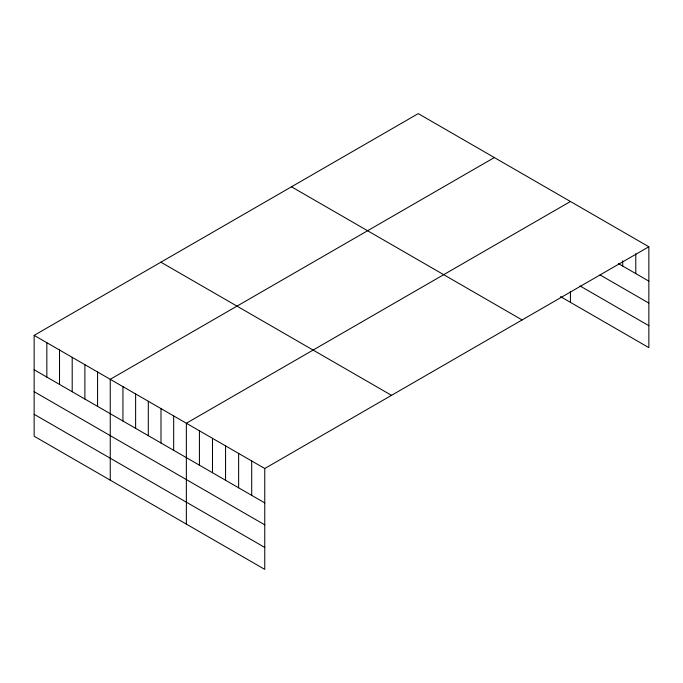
<?xml version="1.0" encoding="UTF-8"?>
<svg xmlns="http://www.w3.org/2000/svg" width="683" height="683" viewBox="0 0 683 683"><rect width="100%" height="100%" fill="white"/><g stroke="black" fill="none" stroke-linecap="round" stroke-linejoin="round"><path stroke-width="1.02" d="M648.85 246.768L264.765 468.512L264.765 569.383L34.15 436.232L34.15 335.37L418.235 113.617L648.85 246.768L648.85 347.63L560.478 296.61M494.338 157.56L110.253 379.304L110.253 480.175M570.442 201.494L186.357 423.247L186.357 524.109M618.354 263.544L648.85 281.148M600.058 274.925L648.85 303.09M580.021 285.955L648.85 325.689M291.487 186.8L522.102 319.943M160.898 262.195L391.513 395.337M34.15 335.37L264.765 468.512M34.15 369.759L264.765 502.901M34.15 391.692L264.765 524.843M34.15 414.299L264.765 547.442M635.779 253.811L635.779 273.61M622.717 260.855L622.717 266.063M570.442 291.393L570.442 302.364M251.694 460.965L251.694 495.354M238.632 453.427L238.632 487.816M225.561 445.879L225.561 480.269M212.49 438.332L212.49 472.721M199.427 430.794L199.427 465.174M173.67 415.921L173.67 450.31M160.992 408.596L160.992 442.985M148.305 401.28L148.305 435.669M135.618 393.954L135.618 428.343M122.94 386.629L122.94 421.018M97.567 371.987L97.567 406.376M84.888 364.662L84.888 399.051M72.202 357.337L72.202 391.726M59.515 350.012L59.515 384.401M46.837 342.695L46.837 377.084"/></g></svg>
